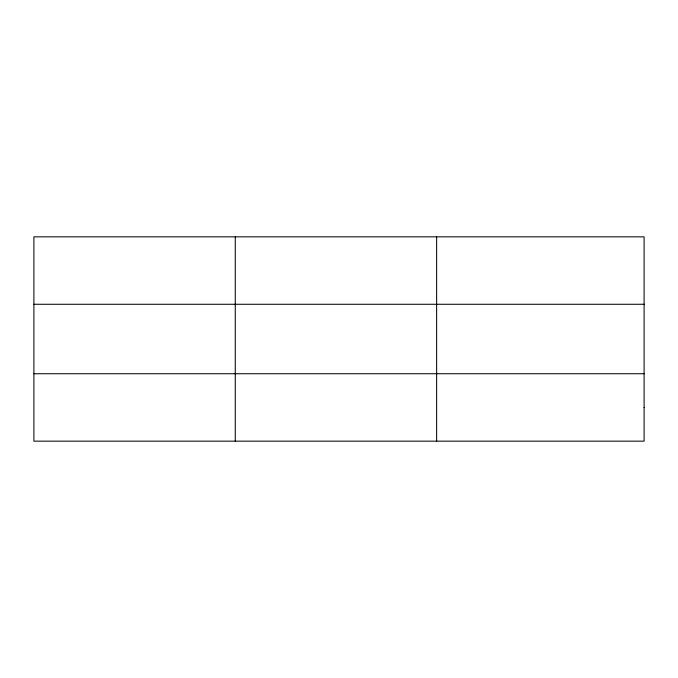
<?xml version="1.0" encoding="UTF-8"?>
<svg xmlns="http://www.w3.org/2000/svg" width="678" height="678" viewBox="0 0 678 678"><rect width="100%" height="100%" fill="white"/><g stroke="black" fill="none" stroke-linecap="round" stroke-linejoin="round"><path stroke-width="1.02" d="M235.266 441.158L235.266 236.842M33.9 304.269L644.1 304.269M33.9 373.731L644.1 373.731M436.632 236.842L436.632 441.158M644.1 407.444L644.1 441.158L33.9 441.158L33.9 236.842L644.1 236.842L644.1 407.444"/></g></svg>
